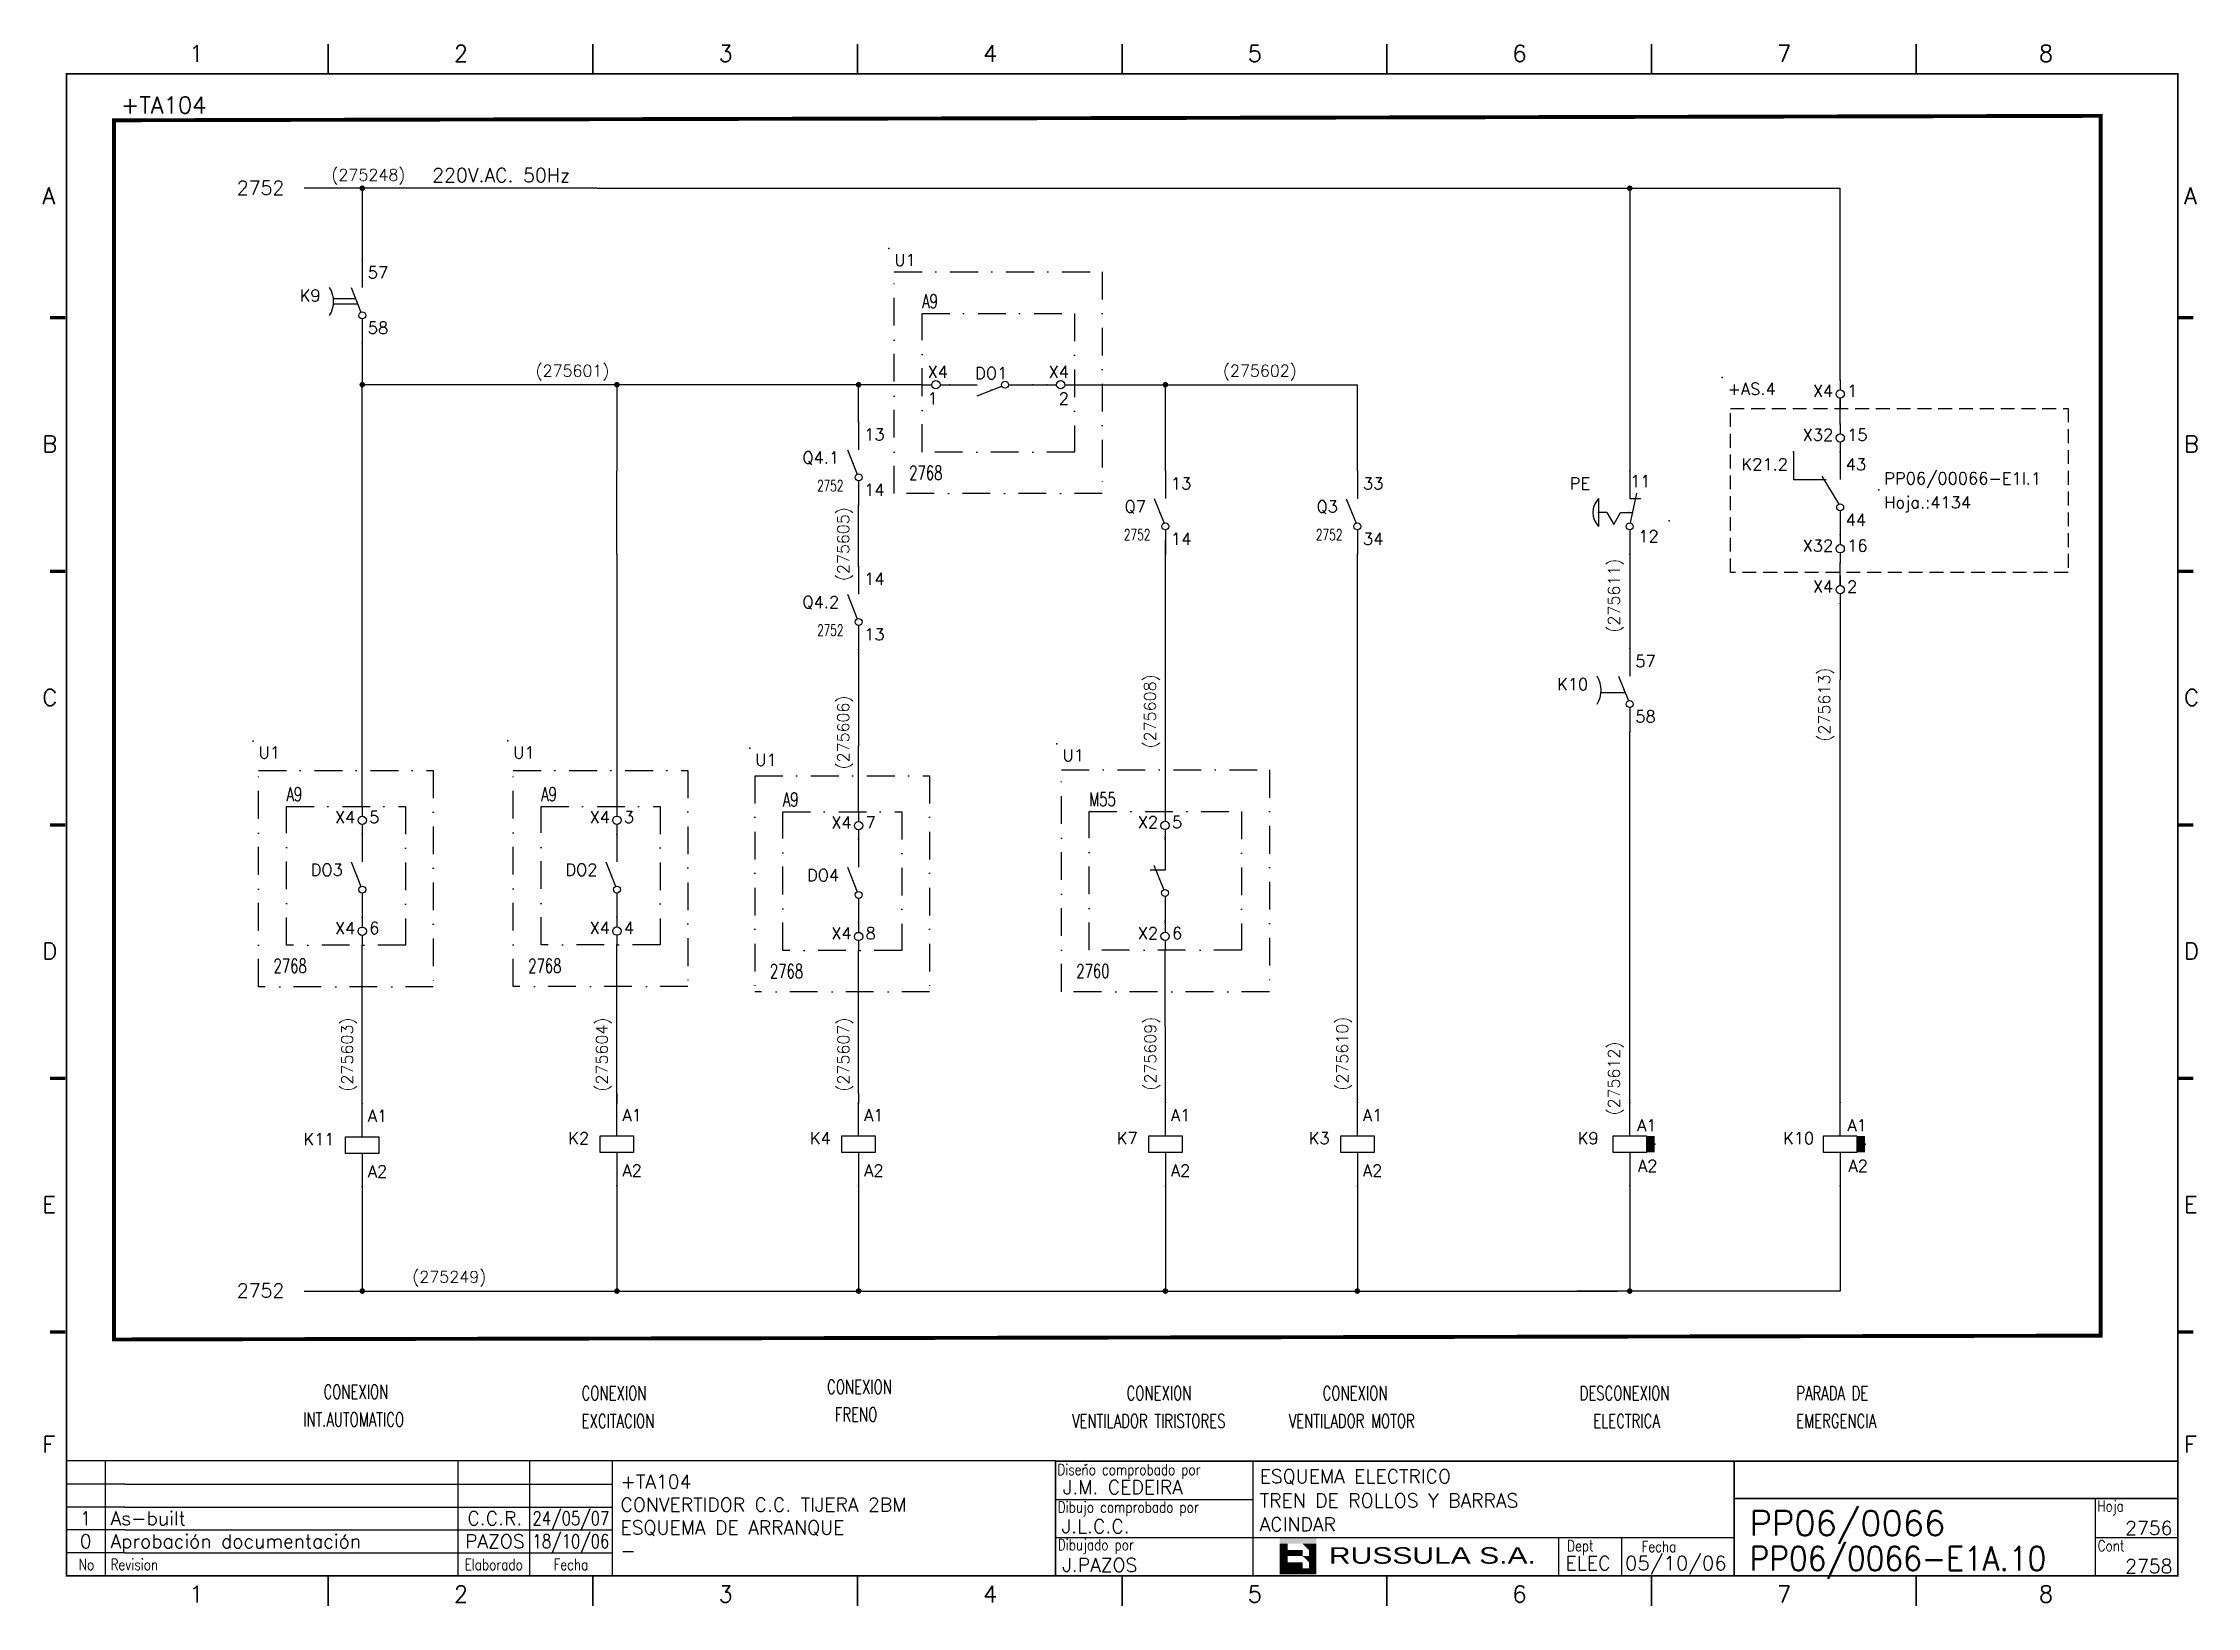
# Model space of a CAD drawing. Extents: x 414 to 803, y 0 to 282.
import ezdxf
from ezdxf.enums import TextEntityAlignment as Align

# ---------------------------------------------------------------- set-up
doc = ezdxf.new("R2010")
doc.units = 0
doc.header["$LTSCALE"] = 10
doc.header["$MEASUREMENT"] = 0
doc.linetypes.add('DASHDOT', pattern=[1, 0.5, -0.25, 0, -0.25])
doc.linetypes.add('HIDDEN', pattern=[0.375, 0.25, -0.125])
doc.layers.get('0').update_dxf_attribs({"linetype": 'CONTINUOUS'})
for name, color, linetype in [('$TYP', 7, 'CONTINUOUS'), ('1', 7, 'CONTINUOUS'), ('10', 5, 'CONTINUOUS'), ('102', 7, 'CONTINUOUS'), ('2', 7, 'CONTINUOUS'), ('3', 8, 'CONTINUOUS'), ('8', 1, 'CONTINUOUS'), ('9', 6, 'CONTINUOUS'), ('DIBUJO', 7, 'CONTINUOUS'), ('NODE', 7, 'CONTINUOUS')]:
    doc.layers.add(name, color=color, linetype=linetype)
doc.styles.add('HELVETICA', font='HELV.SHX')
doc.styles.add('LABEL', font='SIMPLEX', dxfattribs={"width": 0.8, "height": 4})
doc.styles.add('ROMANS', font='ROMANS.SHX')
doc.styles.get("Standard").update_dxf_attribs({"font": 'simplex'})

# ---------------------------------------------------------------- blocks, each defined once
blk = doc.blocks.new('NOD', base_point=(237.5, 170))
at = {"layer": 'NODE'}
blk.add_point((237.5, 170), dxfattribs=at)
blk = doc.blocks.new('$071501S')
at = {"layer": '2'}
for p, q in [((0, -6), (0, 0)), ((-3, -6), (3, -6)), ((-3, -9), (-3, -6)), ((3, -6), (3, -9)), ((3, -9), (-3, -9)), ((0, -9), (0, -15))]:
    blk.add_line(p, q, dxfattribs=at)
at = {"layer": '2', "rotation": 90}
for p in [(0, 0), (0, -15)]:
    blk.add_blockref('NOD', p, dxfattribs=at)
at = {"layer": '8'}
for tag, p in [('1A', (1, -3.325)), ('2A', (1, -13.325))]:
    blk.add_attdef(tag, p, '', height=2.15, dxfattribs=at)
at = {"layer": '9'}
blk.add_attdef('ID', text='', height=2.15, dxfattribs=at).set_placement((-5, -7.5), align=Align.RIGHT)
blk = doc.blocks.new('$$PLU21C')
for p, q in [((0, 2.5), (0, 0.75)), ((0, -0.75), (0, -2.5))]:
    blk.add_line(p, q)
at = {"layer": '2'}
blk.add_circle((0, 0), 0.75, dxfattribs=at)
for p in [(0, 2.5), (0, -2.5)]:
    blk.add_blockref('NOD', p, dxfattribs=at)
at = {"layer": '8'}
blk.add_attdef('*A', (1.25, -0.5), '', height=2.15, dxfattribs=at)
at = {"layer": '9'}
blk.add_attdef('ID', text='', height=2.15, dxfattribs=at).set_placement((-1.25, -0.5), align=Align.RIGHT)
blk = doc.blocks.new('$070202S')
at = {"layer": '102'}
for p, q in [((0, 0), (0, -5)), ((-2, -5), (-0.23, -9.42)), ((0, -10.62), (0, -15))]:
    blk.add_line(p, q, dxfattribs=at)
blk.add_circle((0, -10), 0.625, dxfattribs=at)
blk.add_point((-1, -7.5), dxfattribs=at)
at = {"layer": '2'}
for p in [(0, 0), (0, -15)]:
    blk.add_blockref('NOD', p, dxfattribs=at)
at = {"layer": '8'}
for tag, p in [('1A', (1, -3.32)), ('2A', (1, -13.32))]:
    blk.add_attdef(tag, p, '', height=2.15, dxfattribs=at)
at = {"layer": '9'}
blk.add_attdef('ID', text='', height=2.15, dxfattribs=at).set_placement((-3.5, -7.5), align=Align.RIGHT)
blk = doc.blocks.new('$PP313')
at = {"layer": '2'}
blk.add_blockref('NOD', (0, 0), dxfattribs=at)
at = {"layer": '8'}
blk.add_attdef('1A', (1, -3.325), '', height=2.15, dxfattribs=at)
at = {"layer": '9'}
blk.add_attdef('ID', (1, 1), '', height=2.15, dxfattribs=at)
blk = doc.blocks.new('$0702029')
at = {"layer": '102'}
for p, q in [((0, 0), (5, 0)), ((10.62, 0), (15, 0)), ((5, -2), (9.42, -0.23))]:
    blk.add_line(p, q, dxfattribs=at)
blk.add_circle((10, 0), 0.625, dxfattribs=at)
blk.add_point((7.5, -1), dxfattribs=at)
at = {"layer": '2'}
for p in [(0, 0), (15, 0)]:
    blk.add_blockref('NOD', p, dxfattribs=at)
at = {"layer": '8', "flags": 8}
blk.add_attdef('1A', text='', height=2.15, dxfattribs=at).set_placement((4, -3.32), align=Align.RIGHT)
blk.add_attdef('2A', (11, -3.32), '', height=2.15, dxfattribs=at)
at = {"layer": '9'}
blk.add_attdef('ID', text='', height=2.15, dxfattribs=at).set_placement((7.5, 1), align=Align.CENTER)
blk = doc.blocks.new('$$PLR12C')
for p, q in [((-2.5, 0), (-0.75, 0)), ((0.75, 0), (2.5, 0))]:
    blk.add_line(p, q)
at = {"layer": '2'}
blk.add_circle((0, 0), 0.75, dxfattribs=at)
for p in [(-2.5, 0), (2.5, 0)]:
    blk.add_blockref('NOD', p, dxfattribs=at)
at = {"layer": '8'}
blk.add_attdef('*A', text='', height=2.15, dxfattribs=at).set_placement((1.5, -3.575), align=Align.RIGHT)
at = {"layer": '9'}
blk.add_attdef('ID', text='', height=2.15, dxfattribs=at).set_placement((1.5, 1.25), align=Align.RIGHT)
blk = doc.blocks.new('$$PLL21C')
for p, q in [((-2.5, 0), (-0.75, 0)), ((0.75, 0), (2.5, 0))]:
    blk.add_line(p, q)
at = {"layer": '2'}
blk.add_circle((0, 0), 0.75, dxfattribs=at)
for p in [(-2.5, 0), (2.5, 0)]:
    blk.add_blockref('NOD', p, dxfattribs=at)
at = {"layer": '8'}
blk.add_attdef('*A', (-1.5, -3.575), '', height=2.15, dxfattribs=at)
at = {"layer": '9'}
blk.add_attdef('ID', (-1.5, 1.25), '', height=2.15, dxfattribs=at)
blk = doc.blocks.new('$071507')
at = {"layer": '2'}
for p, q in [((6, 0), (0, 0)), ((6, 3), (9, 3)), ((6, -3), (6, 3)), ((9, 3), (9, -3)), ((9, 0), (15, 0)), ((9, -3), (6, -3))]:
    blk.add_line(p, q, dxfattribs=at)
blk.add_solid([(6, -3), (9, -3), (6, -4.5), (9, -4.5)], dxfattribs=at)
for p in [(0, 0), (15, 0), (7.5, -4.5)]:
    blk.add_blockref('NOD', p, dxfattribs=at)
at = {"layer": '$TYP', "flags": 3}
blk.add_attdef('TYP', text='', height=2.15, dxfattribs=at).set_placement((15, -5), align=Align.CENTER)
at = {"layer": '8'}
blk.add_attdef('1A', text='', height=2.15, dxfattribs=at).set_placement((5, -3.325), align=Align.RIGHT)
blk.add_attdef('2A', (10, -3.325), '', height=2.15, dxfattribs=at)
at = {"layer": '9'}
blk.add_attdef('ID', text='', height=2.15, dxfattribs=at).set_placement((7.5, 4.175), align=Align.CENTER)
blk = doc.blocks.new('$021308')
at = {"layer": '2'}
blk.add_line((-2.5, 0), (2.5, 0), dxfattribs=at)
blk.add_arc((0, 2.625), 3.625, 226.39718, 313.60282, dxfattribs=at)
blk.add_blockref('NOD', (0, 0), dxfattribs=at)
blk = doc.blocks.new('$070203')
at = {"layer": '2'}
for p, q in [((0, 0), (5, 0)), ((9.39, 0.13), (4, 1.25)), ((5, 0), (5, 2)), ((10.62, 0), (15, 0))]:
    blk.add_line(p, q, dxfattribs=at)
blk.add_circle((10, 0), 0.625, dxfattribs=at)
for p in [(0, 0), (7.5, 0.52), (15, 0)]:
    blk.add_blockref('NOD', p, dxfattribs=at)
at = {"layer": '8'}
blk.add_attdef('1A', text='', height=2.15, dxfattribs=at).set_placement((4, -3.32), align=Align.RIGHT)
blk.add_attdef('2A', (11, -3.32), '', height=2.15, dxfattribs=at)
at = {"layer": '9'}
blk.add_attdef('ID', text='', height=2.15, dxfattribs=at).set_placement((7.5, 2.5), align=Align.CENTER)
blk = doc.blocks.new('$021208')
at = {"layer": '102'}
for p, q in [((-2.17, -3.75), (0, -2.5)), ((0, -5), (-2.17, -3.75)), ((0, -2.5), (0, -1)), ((0, -5), (0, -6.5))]:
    blk.add_line(p, q, dxfattribs=at)
at = {"layer": '3'}
for p in [(0, -1), (0, -6.5)]:
    blk.add_point(p, dxfattribs=at)
blk = doc.blocks.new('newcajec')
at = {"layer": '1'}
for p, q in [((179.4, 20.85), (0.13, 20.85)), ((7, 20.85), (7, 0)), ((71, 20.85), (71, 0)), ((84, 20.85), (84, 0.09)), ((99, 20.85), (99, 0)), ((184.64, 20.18), (184.81, 20.01)), ((184.81, 20.01), (185.18, 20.25)), ((215.2, 20.8), (215.2, 0)), ((10.6, 16.64), (0, 16.64)), ((10.6, 16.64), (99, 16.64)), ((10.6, 12.48), (0, 12.48)), ((10.6, 12.48), (99, 12.48)), ((179.4, 13.87), (215.2, 13.87)), ((368, 14.06), (368, 0)), ((10.6, 8.32), (0, 8.32)), ((10.6, 8.32), (99, 8.32)), ((10.6, 4.16), (0, 4.16)), ((10.6, 4.16), (99, 4.16)), ((179.4, 6.93), (267.63, 6.93)), ((267.63, 6.93), (302.5, 6.93)), ((270.63, 6.91), (270.63, 0)), ((282.07, 6.93), (282.07, 0)), ((368, 6.93), (383, 6.93))]:
    blk.add_line(p, q, dxfattribs=at)
for points in [[(47.5, 272.5, 0.3, 0.3, 0), (47.5, 277.91, 0.3, 0.3, 0)], [(95.5, 272.5, 0.3, 0.3, 0), (95.5, 277.91, 0.3, 0.3, 0)], [(143.5, 272.5, 0.3, 0.3, 0), (143.5, 277.91, 0.3, 0.3, 0)], [(191.5, 272.5, 0.3, 0.3, 0), (191.5, 277.91, 0.3, 0.3, 0)], [(239.5, 272.5, 0.3, 0.3, 0), (239.5, 277.91, 0.3, 0.3, 0)], [(287.5, 272.5, 0.3, 0.3, 0), (287.5, 277.91, 0.3, 0.3, 0)], [(335.5, 272.5, 0.3, 0.3, 0), (335.5, 277.91, 0.3, 0.3, 0)], [(-2.99, 228.23, 0.6, 0.6, 0), (-0.18, 228.23, 0.6, 0.6, 0)], [(383.01, 228.23, 0.6, 0.6, 0), (385.82, 228.23, 0.6, 0.6, 0)], [(-2.99, 182.23, 0.6, 0.6, 0), (-0.18, 182.23, 0.6, 0.6, 0)], [(383.01, 182.23, 0.6, 0.6, 0), (385.82, 182.23, 0.6, 0.6, 0)], [(-2.99, 136.23, 0.6, 0.6, 0), (-0.18, 136.23, 0.6, 0.6, 0)], [(383.01, 136.23, 0.6, 0.6, 0), (385.82, 136.23, 0.6, 0.6, 0)], [(-2.99, 90.23, 0.6, 0.6, 0), (-0.18, 90.23, 0.6, 0.6, 0)], [(383.01, 90.23, 0.6, 0.6, 0), (385.82, 90.23, 0.6, 0.6, 0)], [(-2.99, 44.23, 0.6, 0.6, 0), (-0.18, 44.23, 0.6, 0.6, 0)], [(383.01, 44.23, 0.6, 0.6, 0), (385.82, 44.23, 0.6, 0.6, 0)], [(383, 20.8, 0.3, 0.3, 0), (179.4, 20.8, 0.3, 0.3, 0), (179.4, 0, 0.3, 0.3, 0)], [(302.5, 20.8, 0.3, 0.3, 0), (302.5, 0, 0.3, 0.3, 0)], [(302.5, 14, 0.3, 0.3, 0), (383, 14, 0.3, 0.3, 0)], [(47.5, -5.5, 0.3, 0.3, 0), (47.5, -0.09, 0.3, 0.3, 0)], [(95.5, -5.5, 0.3, 0.3, 0), (95.5, -0.09, 0.3, 0.3, 0)], [(143.5, -5.5, 0.3, 0.3, 0), (143.5, -0.09, 0.3, 0.3, 0)], [(191.5, -5.5, 0.3, 0.3, 0), (191.5, -0.09, 0.3, 0.3, 0)], [(239.5, -5.5, 0.3, 0.3, 0), (239.5, -0.09, 0.3, 0.3, 0)], [(287.5, -5.5, 0.3, 0.3, 0), (287.5, -0.09, 0.3, 0.3, 0)], [(335.5, -5.5, 0.3, 0.3, 0), (335.5, -0.09, 0.3, 0.3, 0)]]:
    blk.add_lwpolyline(points, format="xyseb", dxfattribs=at)
at = {"layer": '1', "const_width": 0.3}
blk.add_lwpolyline([(0, 0), (0, 272.5), (383, 272.5), (383, 0)], close=True, dxfattribs=at)
at = {"layer": '2', "color": 14}
for p, q in [((221.42, 4.69), (221.42, 5.81)), ((221.42, 2.47), (221.42, 3.58))]:
    blk.add_line(p, q, dxfattribs=at)
for points in [[(220.05, 5.81), (220.05, 6.92), (226.74, 5.81), (226.74, 6.92)], [(221.42, 2.47), (220.05, 2.47), (221.42, 5.81), (220.05, 5.81)], [(221.42, 4.69), (224.25, 4.69), (221.42, 3.58), (224.25, 3.58)], [(224.25, 5.81), (225.37, 5.81), (225.37, 4.69)], [(225.37, 5.81), (226.74, 5.81), (225.37, 1.35), (226.74, 1.35)], [(224.25, 0.24), (224.25, 2.47), (220.05, 0.24), (220.05, 2.47)], [(224.25, 3.58), (225.37, 3.58), (225.37, 2.47)], [(226.74, 1.35), (226.74, 0.24), (224.25, 1.35), (224.25, 0.24)]]:
    blk.add_solid(points, dxfattribs=at)
at = {"layer": '1', "style": 'ROMANS'}
for s, p in [('1', (22.29, 274.68)), ('2', (70.29, 274.68)), ('3', (118.29, 274.68)), ('4', (166.29, 274.68)), ('5', (214.29, 274.68)), ('6', (262.29, 274.68)), ('7', (310.29, 274.68)), ('8', (357.79, 274.68)), ('A', (-4.37, 248.84)), ('A', (384.13, 248.84)), ('B', (-4.37, 203.84)), ('B', (384.13, 203.84)), ('C', (-4.37, 157.84)), ('C', (384.13, 157.84)), ('D', (-4.37, 111.84)), ('D', (384.13, 111.84)), ('E', (-4.37, 65.84)), ('E', (384.13, 65.84)), ('F', (-4.37, 22.34)), ('F', (384.13, 22.34)), ('1', (22.29, -4.82)), ('2', (70.29, -4.82)), ('3', (118.29, -4.82)), ('4', (166.29, -4.82)), ('5', (214.29, -4.82)), ('6', (262.29, -4.82)), ('7', (310.29, -4.82)), ('8', (357.79, -4.82))]:
    blk.add_text(s, height=3, dxfattribs=at).set_placement(p)
at = {"layer": '1', "style": 'LABEL', "width": 0.8}
for s, p in [('Diseno comprobado por', (179.73, 18.27)), ('Dibujo comprobado por', (179.81, 11.47)), ('Hoja', (368.38, 11.66)), ('Dibujado por', (179.83, 4.64)), ('Fecha', (285.71, 4.3)), ('Cont', (368.43, 4.46)), ('No', (2.23, 1.05)), ('Revision', (8, 1.05))]:
    blk.add_text(s, height=2, dxfattribs=at).set_placement(p)
for s, p in [('Dept', (274.61, 4.44)), ('Elaborado', (77.5, 1.05)), ('Fecha', (91.5, 1.05))]:
    blk.add_text(s, height=2, dxfattribs=at).set_placement(p, align=Align.CENTER)
at = {"layer": '10', "style": 'ROMANS'}
for tag, p in [('REV41', (3.5, 18.74)), ('REV43', (77.7, 18.74)), ('REV31', (3.5, 14.58)), ('REV33', (77.7, 14.58)), ('REV21', (3.5, 10.42)), ('REV23', (77.7, 10.42)), ('REV11', (3.5, 6.27)), ('REV13', (77.7, 6.27))]:
    blk.add_attdef(tag, text='', height=2.5, dxfattribs=at).set_placement(p, align=Align.MIDDLE)
for tag, p, height in [('REV42', (8, 17.49), 2.5), ('REV32', (8, 13.33), 2.5), ('SHEETNAME1', (100.5, 15.83), 2.5), ('DESIGNCHECK', (180.74, 14.83), 2.5), ('DOCUMENTTYPE', (216.43, 16.8), 2.5), ('NOTA', (305.32, 15.8), 3), ('SHEETNAME2', (100.5, 11.67), 2.5), ('OBJECT', (216.43, 12.4), 2.5), ('ORDER', (305.32, 7.3), 4.5), ('REV22', (8, 9.17), 2.5), ('SHEETNAME3', (100.5, 7.51), 2.5), ('DRAWINGCHECK', (180.53, 7.71), 2.5), ('CUSTOMER', (216.43, 8.08), 2.5), ('REV12', (8, 5.01), 2.5), ('SHEETNAME4', (100.5, 3.35), 2.5), ('DOCUMENT_ID', (305.32, 0.93), 4.4), ('USER', (180.63, 0.71), 2.5), ('DEPARTMENT', (271.93, 1.05), 2.5)]:
    blk.add_attdef(tag, p, '', height=height, dxfattribs=at)
for tag, width, p, p2 in [('REV44', 1.221199, (84.53, 17.49), (98.48, 17.49)), ('REV34', 1.221199, (84.53, 13.33), (98.48, 13.33)), ('REV24', 1.221199, (84.53, 9.17), (98.48, 9.17)), ('REV14', 1.221199, (84.53, 5.01), (98.48, 5.01)), ('CREATED2', 7.039915, (282.71, 1.05), (301.14, 1.05))]:
    blk.add_attdef(tag, text='', height=2.5, dxfattribs=dict(at, width=width)).set_placement(p, p2, align=Align.FIT)
for tag, p in [('SHEET', (382, 7.43)), ('NEXTSHEET', (382, 0.5))]:
    blk.add_attdef(tag, text='', height=2.5, dxfattribs=at).set_placement(p, align=Align.RIGHT)
at = {"layer": 'DIBUJO', "color": 14, "style": 'HELVETICA', "width": 1.3}
blk.add_text('RUSSULA S.A.', height=3, dxfattribs=at).set_placement((229, 2.19))
blk = doc.blocks.new('RR')
at = {"layer": '102'}
for p, q in [((158.63, 156.42), (158.63, 151.42)), ((167.05, 156.42), (167.05, 151.42)), ((163.74, 152), (166.82, 147)), ((158.63, 151.42), (164.55, 151.42)), ((167.05, 145.79), (167.05, 141.42))]:
    blk.add_line(p, q, dxfattribs=at)
blk.add_circle((167.05, 146.42), 0.625, dxfattribs=at)
at = {"layer": '2', "rotation": 270}
for p in [(158.63, 156.42), (167.05, 156.42)]:
    blk.add_blockref('NOD', p, dxfattribs=at)
at = {"layer": '9', "rotation": 270}
blk.add_blockref('NOD', (167.05, 141.42), dxfattribs=at)
at = {"layer": '8'}
blk.add_attdef('1A', text='', height=2.15, dxfattribs=at).set_placement((157.63, 153.09), align=Align.RIGHT)
for tag, p in [('2A', (168.05, 153.09)), ('3A', (168.05, 143.09))]:
    blk.add_attdef(tag, p, '', height=2.15, dxfattribs=at)
at = {"layer": '9'}
blk.add_attdef('ID', text='', height=2.15, dxfattribs=at).set_placement((161.05, 146.42), align=Align.RIGHT)

msp = doc.modelspace()

# ---------------------------------------------------------------- linework, layer by layer
for p, q in [((738.54, 220.85), (738.54, 255.46)), ((572.95, 220.02), (471.74, 220.02)), ((738.54, 212.92), (738.54, 217.6)), ((700.59, 189.47), (700.59, 172.42)), ((738.54, 183.8), (738.54, 187.92)), ((738.54, 183.8), (738.54, 185.65)), ((738.54, 180.55), (738.54, 166.8)), ((738.54, 152.41), (738.54, 166.8)), ((700.59, 87.86), (700.59, 121.11)), ((738.54, 56.53), (691.06, 56.53))]:
    msp.add_line(p, q)
at = {"const_width": 0.5}
for points in [[(700.34, 255.46, 1), (700.84, 255.46, 1)], [(616.59, 56.53, 1), (617.09, 56.53, 1)], [(651.2, 56.53, 1), (651.7, 56.53, 1)]]:
    msp.add_lwpolyline(points, format="xyb", close=True, dxfattribs=at)
at = {"layer": '2', "color": 7}
for p, q in [((514.36, 255.46), (461.54, 255.46)), ((471.99, 255.46), (471.99, 242.53)), ((514.36, 255.46), (738.54, 255.46)), ((700.59, 255.46), (700.59, 204.47)), ((471.99, 227.53), (471.99, 220.03)), ((471.99, 216.36), (471.99, 220.03)), ((471.99, 214.71), (471.99, 218.02)), ((517.92, 220.03), (517.92, 204.47)), ((561.51, 213.3), (561.51, 220.02)), ((592.92, 220.02), (595.45, 220.02)), ((600.45, 220.02), (651.47, 220.02)), ((616.84, 204.47), (616.84, 220.02)), ((651.47, 204.46), (651.47, 220.02)), ((471.99, 143.94), (471.99, 214.71)), ((517.92, 189.47), (517.92, 204.47)), ((561.51, 187.24), (561.51, 198.3)), ((616.84, 143.03), (616.84, 191.97)), ((517.92, 189.47), (517.92, 143.96)), ((651.47, 90.53), (651.47, 189.46)), ((561.51, 172.24), (561.51, 154.83)), ((700.59, 121.11), (700.59, 157.42)), ((561.51, 142.99), (561.51, 154.83)), ((738.54, 90.53), (738.54, 152.41)), ((616.78, 132.43), (614.08, 132.43)), ((616.78, 133.34), (616.78, 132.43)), ((616.78, 123.34), (616.78, 122.98)), ((471.99, 90.37), (471.99, 118.94)), ((517.92, 90.37), (517.92, 118.96)), ((561.51, 92.14), (561.51, 117.99)), ((616.84, 90.53), (616.78, 118.03)), ((517.92, 92.14), (517.92, 90.37)), ((561.51, 92.14), (561.51, 90.37)), ((471.99, 79.3), (471.99, 56.53)), ((517.92, 79.3), (517.92, 56.78)), ((616.84, 80.02), (616.84, 56.28)), ((651.47, 80.02), (651.47, 56.28)), ((700.59, 80.02), (700.59, 56.78)), ((738.54, 80.02), (738.54, 56.53)), ((517.92, 75.37), (517.92, 73.48)), ((517.92, 73.87), (517.92, 71.73)), ((561.51, 75.53), (561.51, 56.53)), ((461.54, 56.53), (698.4, 56.53))]:
    msp.add_line(p, q, dxfattribs=at)
at = {"layer": '2', "color": 7, "linetype": 'DASHDOT'}
for p, q in [((567.95, 200.38), (567.95, 240.38)), ((567.95, 240.38), (605.45, 240.38)), ((605.45, 240.38), (605.45, 200.38)), ((572.95, 207.88), (572.95, 232.88)), ((572.95, 232.88), (600.45, 232.88)), ((600.45, 232.88), (600.45, 207.88)), ((600.45, 207.88), (572.95, 207.88)), ((605.45, 200.38), (567.95, 200.38)), ((453.3, 111.44), (453.3, 150.44)), ((453.3, 150.44), (484.8, 150.44)), ((484.8, 150.44), (484.8, 111.44)), ((499.23, 111.46), (499.23, 150.46)), ((499.23, 150.46), (530.73, 150.46)), ((530.73, 150.46), (530.73, 111.46)), ((542.82, 149.49), (542.82, 110.49)), ((542.82, 149.49), (574.32, 149.49)), ((574.32, 149.49), (574.32, 110.49)), ((598.09, 110.53), (598.09, 150.53)), ((598.09, 150.53), (635.59, 150.53)), ((635.59, 150.53), (635.59, 110.53)), ((458.3, 143.94), (479.8, 143.94)), ((458.3, 118.94), (458.3, 143.94)), ((479.8, 143.94), (479.8, 118.94)), ((504.23, 143.96), (525.73, 143.96)), ((504.23, 118.96), (504.23, 143.96)), ((525.73, 143.96), (525.73, 118.96)), ((547.82, 117.99), (547.82, 142.99)), ((547.82, 142.99), (569.32, 142.99)), ((569.32, 142.99), (569.32, 117.99)), ((603.09, 143.03), (630.59, 143.03)), ((603.09, 118.03), (603.09, 143.03)), ((630.59, 143.03), (630.59, 118.03)), ((479.8, 118.94), (458.3, 118.94)), ((525.73, 118.96), (504.23, 118.96)), ((569.32, 117.99), (547.82, 117.99)), ((630.59, 118.03), (603.09, 118.03)), ((484.8, 111.44), (453.3, 111.44)), ((530.73, 111.46), (499.23, 111.46)), ((574.32, 110.49), (542.82, 110.49)), ((635.59, 110.53), (598.09, 110.53))]:
    msp.add_line(p, q, dxfattribs=at)
at = {"layer": '2'}
for p, q in [((470.79, 235.53), (466.8, 235.53)), ((471.19, 234.53), (466.8, 234.53)), ((700.45, 196.97), (701.09, 196.97)), ((699.79, 164.42), (695.4, 164.42))]:
    msp.add_line(p, q, dxfattribs=at)
at = {"layer": '2', "color": 7, "linetype": 'HIDDEN'}
for p, q in [((718.74, 215.74), (779.66, 215.74)), ((718.74, 186.16), (718.74, 215.74)), ((779.66, 215.74), (779.66, 186.16)), ((779.66, 186.16), (718.74, 186.16))]:
    msp.add_line(p, q, dxfattribs=at)
at = {"layer": '2', "color": 3, "linetype": 'DASHDOT'}
msp.add_lwpolyline([(427.21, 267.72, 0.7, 0.7, 0), (785.52, 268.52, 0.7, 0.7, 0), (785.52, 48.49, 0.7, 0.7, 0), (427.21, 47.8, 0.7, 0.7, 0), (427.21, 267.72, 0.7, 0.7, 0)], format="xyseb", dxfattribs=at)
at = {"layer": '2', "color": 7}
for points in [[(471.74, 255.46, 0.5, 0.5, 1), (472.24, 255.46, 0.5, 0.5, 1)], [(471.74, 220.03, 0.5, 0.5, 1), (472.24, 220.03, 0.5, 0.5, 1)], [(517.67, 220.03, 0.5, 0.5, 1), (518.17, 220.03, 0.5, 0.5, 1)], [(561.26, 220.02, 0.5, 0.5, 1), (561.76, 220.02, 0.5, 0.5, 1)], [(471.74, 56.53, 0.5, 0.5, 1), (472.24, 56.53, 0.5, 0.5, 1)], [(517.67, 56.53, 0.5, 0.5, 1), (518.17, 56.53, 0.5, 0.5, 1)]]:
    msp.add_lwpolyline(points, format="xyseb", close=True, dxfattribs=at)
at = {"layer": '2', "color": 7, "const_width": 0.5}
for points in [[(616.59, 220.02, 1), (617.09, 220.02, 1)], [(561.26, 56.53, 1), (561.76, 56.53, 1)], [(700.34, 56.53, 1), (700.84, 56.53, 1)]]:
    msp.add_lwpolyline(points, format="xyb", close=True, dxfattribs=at)
at = {"layer": '2'}
for centre in [(462.11, 235.03), (690.71, 164.92)]:
    msp.add_arc(centre, 4.72, 327.9946, 32.0054, dxfattribs=at)

# ---------------------------------------------------------------- block references
ref = msp.add_blockref('$PP313', (566.95, 244.59), dxfattribs=dict(xscale=-1, rotation=180))
ref.add_attrib('ID', 'U1', (567.95, 241.44), dxfattribs={"layer": '9', "height": 2.15, "style": 'ROMANS'})
ref = msp.add_blockref('$PP313', (717.25, 221.35), dxfattribs=dict(xscale=-1, rotation=180))
ref.add_attrib('ID', '+AS.4', (718.25, 218.2), dxfattribs={"layer": '9', "height": 2.15, "style": 'ROMANS'})
msp.add_blockref('RR', (571.49, 51.5)).add_auto_attribs({'1A': 'K21.2', '2A': '43', '3A': '44'})
msp.add_blockref('$PP313', (707.72, 195.48))
ref = msp.add_blockref('$PP313', (452.29, 155.75), dxfattribs=dict(xscale=-1, rotation=180))
ref.add_attrib('ID', 'U1', (453.29, 152.6), dxfattribs={"layer": '9', "height": 2.15, "style": 'ROMANS'})
ref = msp.add_blockref('$PP313', (498.22, 155.77), dxfattribs=dict(xscale=-1, rotation=180))
ref.add_attrib('ID', 'U1', (499.22, 152.62), dxfattribs={"layer": '9', "height": 2.15, "style": 'ROMANS'})
ref = msp.add_blockref('$PP313', (541.87, 154.44), dxfattribs=dict(xscale=-1, rotation=180))
ref.add_attrib('ID', 'U1', (542.87, 151.29), dxfattribs={"layer": '9', "height": 2.15, "style": 'ROMANS'})
ref = msp.add_blockref('$PP313', (597.28, 155.24), dxfattribs=dict(xscale=-1, rotation=180))
ref.add_attrib('ID', 'U1', (598.28, 152.09), dxfattribs={"layer": '9', "height": 2.15, "style": 'ROMANS'})
at = {"layer": '2', "color": 7}
ref = msp.add_blockref('newcajec', (418.64, 5.17), dxfattribs=dict(at, xscale=0.9942914699999841, yscale=0.9942914699999841, zscale=0.9942914700000001))
ref.add_attrib('REV24', '24/05/07', dxfattribs={"layer": '10', "height": 2.486, "style": 'ROMANS', "width": 0.728168}).set_placement((502.69, 14.3), (516.56, 14.3), align=Align.FIT)
ref.add_attrib('SHEETNAME3', 'ESQUEMA DE ARRANQUE', (518.57, 12.64), dxfattribs={"layer": '10', "height": 2.4857, "style": 'ROMANS'})
ref.add_attrib('SHEETNAME2', 'CONVERTIDOR C.C. TIJERA 2BM', (518.57, 16.77), dxfattribs={"layer": '10', "height": 2.4857, "style": 'ROMANS'})
ref.add_attrib('SHEETNAME1', '+TA104', (518.57, 20.91), dxfattribs={"layer": '10', "height": 2.486, "style": 'ROMANS'})
ref.add_attrib('USER', 'J.PAZOS', (598.25, 5.88), dxfattribs={"layer": '10', "height": 2.486, "style": 'ROMANS'})
ref.add_attrib('DRAWINGCHECK', 'J.L.C.C.', (598.14, 12.84), dxfattribs={"layer": '10', "height": 2.486, "style": 'ROMANS'})
ref.add_attrib('DESIGNCHECK', 'J.M. CEDEIRA', (598.35, 19.92), dxfattribs={"layer": '10', "height": 2.4857, "style": 'ROMANS'})
ref.add_attrib('REV22', 'As-built', (426.6, 14.3), dxfattribs={"layer": '10', "height": 2.486, "style": 'ROMANS'})
ref.add_attrib('REV12', 'Aprobación documentación', (426.6, 10.16), dxfattribs={"layer": '10', "height": 2.4857, "style": 'ROMANS'})
ref.add_attrib('REV21', '1', dxfattribs={"layer": '10', "height": 2.49, "style": 'ROMANS'}).set_placement((422.12, 15.54), align=Align.MIDDLE)
ref.add_attrib('REV11', '0', dxfattribs={"layer": '10', "height": 2.49, "style": 'ROMANS'}).set_placement((422.12, 11.4), align=Align.MIDDLE)
ref.add_attrib('SHEETNAME4', '-', (518.57, 8.5), dxfattribs={"layer": '10', "height": 2.49, "style": 'ROMANS'})
ref.add_attrib('REV14', '18/10/06', dxfattribs={"layer": '10', "height": 2.486, "style": 'ROMANS', "width": 0.728168}).set_placement((502.69, 10.16), (516.56, 10.16), align=Align.FIT)
ref.add_attrib('REV23', 'C.C.R.', dxfattribs={"layer": '10', "height": 2.486, "style": 'ROMANS'}).set_placement((495.9, 15.54), align=Align.MIDDLE)
ref.add_attrib('REV13', 'PAZOS', dxfattribs={"layer": '10', "height": 2.486, "style": 'ROMANS'}).set_placement((495.9, 11.4), align=Align.MIDDLE)
ref.add_attrib('DOCUMENT_ID', 'PP06/0066-E1A.10', (722.22, 6.1), dxfattribs={"layer": '10', "height": 4.3749, "style": 'ROMANS', "width": 0.9})
ref.add_attrib('ORDER', 'PP06/0066', (722.22, 12.43), dxfattribs={"layer": '10', "height": 4.474, "style": 'ROMANS'})
ref.add_attrib('CUSTOMER', 'ACINDAR', (633.84, 13.21), dxfattribs={"layer": '10', "height": 2.486, "style": 'ROMANS'})
ref.add_attrib('OBJECT', 'TREN DE ROLLOS Y BARRAS', (633.84, 17.51), dxfattribs={"layer": '10', "height": 2.4857, "style": 'ROMANS'})
ref.add_attrib('DOCUMENTTYPE', 'ESQUEMA ELECTRICO', (633.84, 21.88), dxfattribs={"layer": '10', "height": 2.4857, "style": 'ROMANS'})
ref.add_attrib('CREATED2', '05/10/06', dxfattribs={"layer": '10', "height": 2.486, "style": 'ROMANS', "width": 0.961976}).set_placement((699.74, 6.21), (718.07, 6.21), align=Align.FIT)
ref.add_attrib('DEPARTMENT', 'ELEC', (689.02, 6.21), dxfattribs={"layer": '10', "height": 2.486, "style": 'ROMANS'})
ref.add_attrib('NEXTSHEET', '2758', dxfattribs={"layer": '10', "height": 2.486, "style": 'ROMANS'}).set_placement((798.46, 5.67), align=Align.RIGHT)
ref.add_attrib('SHEET', '2756', dxfattribs={"layer": '10', "height": 2.486, "style": 'ROMANS'}).set_placement((798.46, 12.56), align=Align.RIGHT)
ref = msp.add_blockref('$070202S', (471.99, 242.53), dxfattribs=at)
ref.add_attrib('ID', 'K9', dxfattribs={"layer": '9', "height": 2.15}).set_placement((464.49, 235.03), align=Align.RIGHT)
ref.add_attrib('1A', '57', (472.99, 239.2), dxfattribs={"layer": '8', "height": 2.15})
ref.add_attrib('2A', '58', (472.99, 229.2), dxfattribs={"layer": '8', "height": 2.15})
for name, p, values in [('$$PLL21C', (575.45, 220.02), {'ID': 'X4', '*A': '1'}), ('$$PLR12C', (597.95, 220.02), {'ID': 'X4', '*A': '2'}), ('$$PLU21C', (738.54, 218.35), {'ID': 'X4', '*A': '1'}), ('$070202S', (561.51, 213.3), {'ID': 'Q4.1', '1A': '13', '2A': '14'}), ('$$PLU21C', (738.54, 210.42), {'ID': 'X32', '*A': '15'}), ('$070202S', (616.84, 204.47), {'ID': 'Q7', '1A': '13', '2A': '14'}), ('$070202S', (651.47, 204.46), {'ID': 'Q3', '1A': '33', '2A': '34'}), ('$$PLU21C', (738.54, 190.42), {'ID': 'X32', '*A': '16'}), ('$070202S', (561.51, 187.24), {'ID': 'Q4.2', '1A': '14', '2A': '13'}), ('$$PLU21C', (738.54, 183.05), {'ID': 'X4', '*A': '2'}), ('$$PLU21C', (471.99, 141.44), {'ID': 'X4', '*A': '5'}), ('$$PLU21C', (517.92, 141.46), {'ID': 'X4', '*A': '3'}), ('$$PLU21C', (561.51, 140.49), {'ID': 'X4', '*A': '7'}), ('$$PLU21C', (616.78, 140.53), {'ID': 'X2', '*A': '5'}), ('$$PLU21C', (471.99, 121.44), {'ID': 'X4', '*A': '6'}), ('$$PLU21C', (517.92, 121.46), {'ID': 'X4', '*A': '4'}), ('$$PLU21C', (561.51, 120.49), {'ID': 'X4', '*A': '8'}), ('$$PLU21C', (616.78, 120.53), {'ID': 'X2', '*A': '6'}), ('$071501S', (471.99, 90.37), {'ID': 'K11', '1A': 'A1', '2A': 'A2'}), ('$071501S', (517.92, 90.53), {'ID': 'K2', '1A': 'A1', '2A': 'A2'}), ('$071501S', (561.51, 90.53), {'ID': 'K4', '1A': 'A1', '2A': 'A2'}), ('$071501S', (616.84, 90.53), {'ID': 'K7', '1A': 'A1', '2A': 'A2'}), ('$071501S', (651.47, 90.53), {'ID': 'K3', '1A': 'A1', '2A': 'A2'})]:
    msp.add_blockref(name, p, dxfattribs=at).add_auto_attribs(values)
ref = msp.add_blockref('$0702029', (577.92, 220.02), dxfattribs=at)
ref.add_attrib('ID', 'DO1', dxfattribs={"layer": '9', "height": 2.15}).set_placement((585.42, 221.02), align=Align.CENTER)
at = {"layer": '2'}
ref = msp.add_blockref('$070203', (700.59, 204.47), dxfattribs=dict(at, rotation=270))
ref.add_attrib('ID', 'PE', dxfattribs={"layer": '9', "height": 2.15}).set_placement((691.6, 201.14), align=Align.CENTER)
ref.add_attrib('1A', '11', dxfattribs={"layer": '8', "height": 2.15}).set_placement((704.33, 201.54), align=Align.RIGHT)
ref.add_attrib('2A', '12', (702.13, 191.61), dxfattribs={"layer": '8', "height": 2.15})
msp.add_blockref('$PP313', (745.49, 201.05), dxfattribs=at).add_auto_attribs({'ID': 'PP06/00066-E1I.1', '1A': 'Hoja.:4134'})
at = {"layer": '2', "rotation": 270}
msp.add_blockref('$021308', (694.95, 196.97), dxfattribs=at)
at = {"layer": '2', "xscale": -1, "rotation": 270}
msp.add_blockref('$021208', (701.45, 196.97), dxfattribs=at)
at = {"layer": '2', "color": 7}
ref = msp.add_blockref('$070202S', (700.59, 172.42), dxfattribs=at)
ref.add_attrib('ID', 'K10', dxfattribs={"layer": '9', "height": 2.15}).set_placement((693.09, 164.92), align=Align.RIGHT)
ref.add_attrib('1A', '57', (701.59, 169.1), dxfattribs={"layer": '8', "height": 2.15})
ref.add_attrib('2A', '58', (701.59, 159.1), dxfattribs={"layer": '8', "height": 2.15})
ref = msp.add_blockref('$070202S', (471.99, 138.94), dxfattribs=at)
ref.add_attrib('ID', 'DO3', dxfattribs={"layer": '9', "height": 2.15}).set_placement((468.49, 131.44), align=Align.RIGHT)
ref = msp.add_blockref('$070202S', (517.92, 138.96), dxfattribs=at)
ref.add_attrib('ID', 'DO2', dxfattribs={"layer": '9', "height": 2.15}).set_placement((514.42, 131.46), align=Align.RIGHT)
ref = msp.add_blockref('$070202S', (561.51, 137.99), dxfattribs=at)
ref.add_attrib('ID', 'DO4', dxfattribs={"layer": '9', "height": 2.15}).set_placement((558.01, 130.49), align=Align.RIGHT)
msp.add_blockref('$070202S', (616.78, 138.34), dxfattribs=at)
ref = msp.add_blockref('$071507', (700.59, 75.53), dxfattribs=dict(at, rotation=90))
ref.add_attrib('ID', 'K9', dxfattribs={"layer": '9', "height": 2.15}).set_placement((693.09, 83.03), align=Align.CENTER)
ref.add_attrib('1A', 'A2', dxfattribs={"layer": '8', "height": 2.15}).set_placement((705.59, 78.03), align=Align.RIGHT)
ref.add_attrib('2A', 'A1', (701.91, 85.35), dxfattribs={"layer": '8', "height": 2.15})
ref = msp.add_blockref('$071507', (738.54, 75.53), dxfattribs=dict(at, rotation=90))
ref.add_attrib('ID', 'K10', dxfattribs={"layer": '9', "height": 2.15}).set_placement((731.04, 83.03), align=Align.CENTER)
ref.add_attrib('1A', 'A2', dxfattribs={"layer": '8', "height": 2.15}).set_placement((743.54, 78.03), align=Align.RIGHT)
ref.add_attrib('2A', 'A1', (739.85, 85.35), dxfattribs={"layer": '8', "height": 2.15})

# ---------------------------------------------------------------- texts
at = {"layer": '2', "color": 6}
for s, height, p in [('+TA104', 3, (428.46, 268.97)), ('(275248)', 2.1, (466.44, 256.82)), ('(275601)', 2.1, (503.25, 221.49)), ('(275602)', 2.1, (627.22, 221.49)), ('(275249)', 2.1, (481.02, 58.05))]:
    msp.add_text(s, height=height, dxfattribs=at).set_placement(p)
at = {"layer": '2', "color": 7, "style": 'ROMANS'}
for s, p in [('2752', (449.36, 254.3)), ('220V.AC. 50Hz', (484.6, 256.56)), ('2752', (449.36, 55.37))]:
    msp.add_text(s, height=2.5, dxfattribs=at).set_placement(p)
at = {"layer": '2', "color": 7, "style": 'ROMANS', "width": 0.7}
for s, height, p in [('A9', 2.5, (572.95, 233.84)), ('2752', 2, (554.01, 200.8)), ('2768', 2.5, (570.63, 202.87)), ('2752', 2, (609.34, 191.97)), ('2752', 2, (643.97, 191.96)), ('2752', 2, (554.01, 174.74)), ('A9', 2.5, (458.3, 144.9)), ('A9', 2.5, (504.23, 144.92)), ('A9', 2.5, (547.82, 143.95)), ('M55', 2.5, (603.09, 143.99)), ('2768', 2.5, (455.98, 113.94)), ('2768', 2.5, (501.91, 113.94)), ('2768', 2.5, (545.5, 112.97)), ('2760', 2.5, (600.77, 113.02)), ('CONEXION', 2.5, (464.99, 37.12)), ('CONEXION', 2.5, (511.55, 36.85)), ('CONEXION', 2.5, (555.82, 38.02)), ('CONEXION', 2.5, (609.83, 36.85)), ('CONEXION', 2.5, (645.2, 36.85)), ('DESCONEXION', 2.5, (691.55, 36.85)), ('PARADA DE', 2.5, (730.62, 36.85)), ('FRENO', 2.5, (557.23, 33.02)), ('INT.AUTOMATICO', 2.5, (461.31, 32.12)), ('EXCITACION', 2.5, (511.55, 31.85)), ('VENTILADOR TIRISTORES', 2.5, (600, 31.85)), ('VENTILADOR MOTOR', 2.5, (639.08, 31.85)), ('ELECTRICA', 2.5, (694.01, 31.85)), ('EMERGENCIA', 2.5, (730.62, 31.85))]:
    msp.add_text(s, height=height, dxfattribs=at).set_placement(p)
at = {"layer": '2', "color": 6}
for s, p in [('(275605)', (559.78, 184.6)), ('(275611)', (698.78, 175.32)), ('(275608)', (615.11, 154.43)), ('(275613)', (736.73, 155.66)), ('(275606)', (559.78, 150.63)), ('(275603)', (470.32, 92.53)), ('(275604)', (516.25, 92.53)), ('(275607)', (559.83, 92.53)), ('(275609)', (615.17, 92.69)), ('(275610)', (649.79, 92.69)), ('(275612)', (698.78, 88.21))]:
    msp.add_text(s, height=2.1, rotation=90, dxfattribs=at).set_placement(p)

doc.saveas('drawing.dxf')
